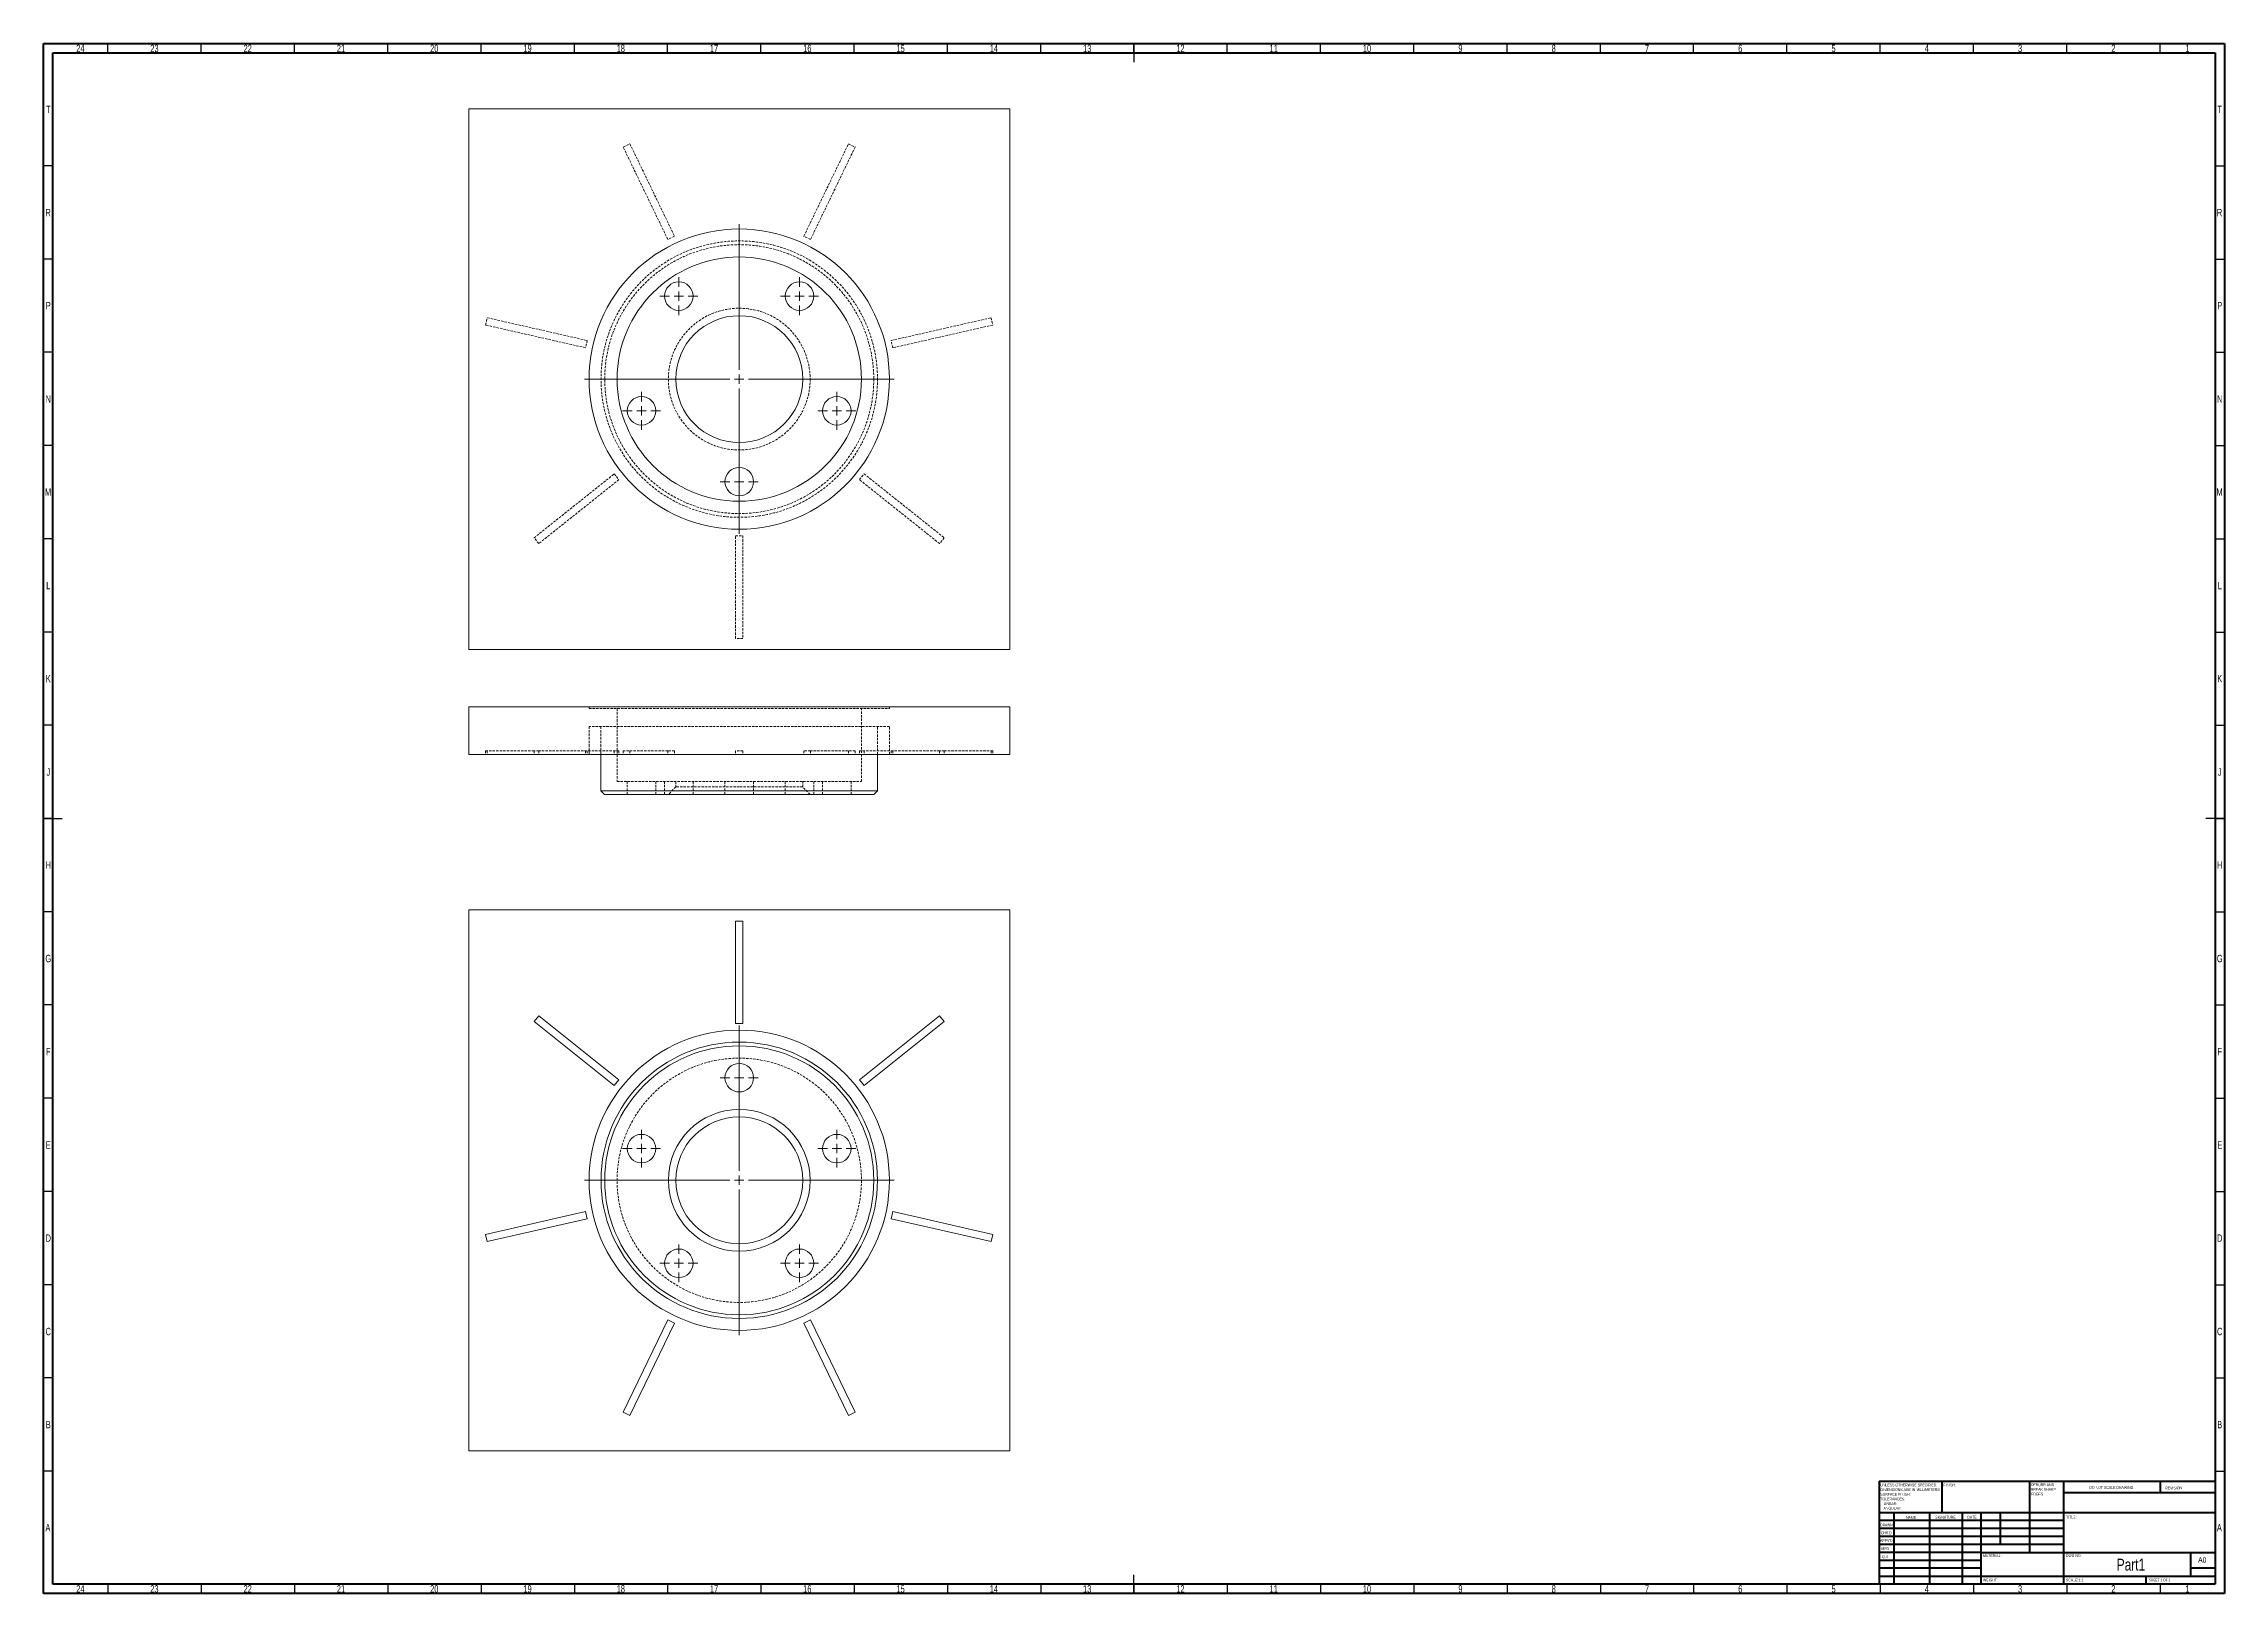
# Model space of a CAD drawing. Header units: millimetres. Extents: x 15 to 1184, y 5 to 836.
import ezdxf

# ---------------------------------------------------------------- set-up
doc = ezdxf.new("R2010")
doc.units = ezdxf.units.MM
doc.linetypes.add('HIDDEN', pattern=[1.905, 1.27, -0.635])
doc.styles.add('SLDTEXTSTYLE0', font='TXT', dxfattribs={"width": 0.75})
doc.styles.add('SLDTEXTSTYLE1', font='TXT', dxfattribs={"width": 0.686449})
doc.styles.add('SLDTEXTSTYLE2', font='TXT', dxfattribs={"width": 0.6875})

# ---------------------------------------------------------------- blocks, each defined once
blk = doc.blocks.new('SW_NOTE_0')
at = {"color": 0, "linetype": 'Continuous', "lineweight": 0, "char_height": 1.5, "attachment_point": 1, "style": 'SLDTEXTSTYLE0'}
for s, insert in [('UNLESS OTHERWISE SPECIFIED:', (0, 1.9)), ('TOLERANCES:', (0, -5.6)), ('DIMENSIONS ARE IN MILLIMETERS', (0, -0.6)), ('SURFACE FINISH:', (0, -3.1)), ('ANGULAR:', (1.7, -10.6)), ('LINEAR:', (1.7, -8.1))]:
    blk.add_mtext(s, dxfattribs=dict(at, insert=insert))
blk = doc.blocks.new('SW_NOTE_1')
at = {"color": 0, "linetype": 'Continuous', "lineweight": 0, "char_height": 1.5, "attachment_point": 1, "style": 'SLDTEXTSTYLE0'}
for s, insert in [('DEBURR AND', (0, 1.9)), ('BREAK SHARP', (0, -0.6)), ('EDGES', (0, -3.1))]:
    blk.add_mtext(s, dxfattribs=dict(at, insert=insert))
blk = doc.blocks.new('SW_CENTERMARKSYMBOL_0')
at = {"color": 0, "linetype": 'Continuous', "lineweight": 0}
for p, q in [((0, 5), (0, 83)), ((-5, 0), (-83, 0)), ((0, 0), (-2.5, 0)), ((0, 0), (0, 2.5)), ((0, 0), (0, -2.5)), ((0, 0), (2.5, 0)), ((5, 0), (83, 0)), ((0, -5), (0, -83))]:
    blk.add_line(p, q, dxfattribs=at)
blk = doc.blocks.new('SW_CENTERMARKSYMBOL_1')
at = {"color": 0, "linetype": 'Continuous', "lineweight": 0}
for p, q in [((-5, 0), (-10.15, 0)), ((0, 0), (-2.5, 0)), ((0, 5), (0, 10.15)), ((0, 0), (0, 2.5)), ((0, 0), (0, -2.5)), ((0, 0), (2.5, 0)), ((5, 0), (10.15, 0)), ((0, -5), (0, -10.15))]:
    blk.add_line(p, q, dxfattribs=at)
blk = doc.blocks.new('SW_CENTERMARKSYMBOL_2')
at = {"color": 0, "linetype": 'Continuous', "lineweight": 0}
for p, q in [((-5, 0), (-10.15, 0)), ((0, 0), (-2.5, 0)), ((0, 5), (0, 10.15)), ((0, 0), (0, 2.5)), ((0, 0), (0, -2.5)), ((0, 0), (2.5, 0)), ((5, 0), (10.15, 0)), ((0, -5), (0, -10.15))]:
    blk.add_line(p, q, dxfattribs=at)
blk = doc.blocks.new('SW_CENTERMARKSYMBOL_3')
at = {"color": 0, "linetype": 'Continuous', "lineweight": 0}
for p, q in [((-5, 0), (-10.15, 0)), ((0, 0), (-2.5, 0)), ((0, 5), (0, 10.15)), ((0, 0), (0, 2.5)), ((0, 0), (0, -2.5)), ((0, 0), (2.5, 0)), ((5, 0), (10.15, 0)), ((0, -5), (0, -10.15))]:
    blk.add_line(p, q, dxfattribs=at)
blk = doc.blocks.new('SW_CENTERMARKSYMBOL_4')
at = {"color": 0, "linetype": 'Continuous', "lineweight": 0}
for p, q in [((-5, 0), (-10.15, 0)), ((0, 0), (-2.5, 0)), ((0, 5), (0, 10.15)), ((0, 0), (0, 2.5)), ((0, 0), (0, -2.5)), ((0, 0), (2.5, 0)), ((5, 0), (10.15, 0)), ((0, -5), (0, -10.15))]:
    blk.add_line(p, q, dxfattribs=at)
blk = doc.blocks.new('SW_CENTERMARKSYMBOL_5')
at = {"color": 0, "linetype": 'Continuous', "lineweight": 0}
for p, q in [((-5, 0), (-10.15, 0)), ((0, 0), (-2.5, 0)), ((0, 5), (0, 10.15)), ((0, 0), (0, 2.5)), ((0, 0), (0, -2.5)), ((0, 0), (2.5, 0)), ((5, 0), (10.15, 0)), ((0, -5), (0, -10.15))]:
    blk.add_line(p, q, dxfattribs=at)
blk = doc.blocks.new('SW_CENTERMARKSYMBOL_6')
at = {"color": 0, "linetype": 'Continuous', "lineweight": 0}
for p, q in [((0, 5), (0, 83)), ((-5, 0), (-83, 0)), ((0, 0), (-2.5, 0)), ((0, 0), (0, 2.5)), ((0, 0), (0, -2.5)), ((0, 0), (2.5, 0)), ((5, 0), (83, 0)), ((0, -5), (0, -83))]:
    blk.add_line(p, q, dxfattribs=at)
blk = doc.blocks.new('SW_CENTERMARKSYMBOL_7')
at = {"color": 0, "linetype": 'Continuous', "lineweight": 0}
for p, q in [((-5, 0), (-10.15, 0)), ((0, 0), (-2.5, 0)), ((0, 5), (0, 10.15)), ((0, 0), (0, 2.5)), ((0, 0), (0, -2.5)), ((0, 0), (2.5, 0)), ((5, 0), (10.15, 0)), ((0, -5), (0, -10.15))]:
    blk.add_line(p, q, dxfattribs=at)
blk = doc.blocks.new('SW_CENTERMARKSYMBOL_8')
at = {"color": 0, "linetype": 'Continuous', "lineweight": 0}
for p, q in [((-5, 0), (-10.15, 0)), ((0, 0), (-2.5, 0)), ((0, 5), (0, 10.15)), ((0, 0), (0, 2.5)), ((0, 0), (0, -2.5)), ((0, 0), (2.5, 0)), ((5, 0), (10.15, 0)), ((0, -5), (0, -10.15))]:
    blk.add_line(p, q, dxfattribs=at)
blk = doc.blocks.new('SW_CENTERMARKSYMBOL_9')
at = {"color": 0, "linetype": 'Continuous', "lineweight": 0}
for p, q in [((-5, 0), (-10.15, 0)), ((0, 0), (-2.5, 0)), ((0, 5), (0, 10.15)), ((0, 0), (0, 2.5)), ((0, 0), (0, -2.5)), ((0, 0), (2.5, 0)), ((5, 0), (10.15, 0)), ((0, -5), (0, -10.15))]:
    blk.add_line(p, q, dxfattribs=at)
blk = doc.blocks.new('SW_CENTERMARKSYMBOL_10')
at = {"color": 0, "linetype": 'Continuous', "lineweight": 0}
for p, q in [((-5, 0), (-10.15, 0)), ((0, 0), (-2.5, 0)), ((0, 5), (0, 10.15)), ((0, 0), (0, 2.5)), ((0, 0), (0, -2.5)), ((0, 0), (2.5, 0)), ((5, 0), (10.15, 0)), ((0, -5), (0, -10.15))]:
    blk.add_line(p, q, dxfattribs=at)
blk = doc.blocks.new('SW_CENTERMARKSYMBOL_11')
at = {"color": 0, "linetype": 'Continuous', "lineweight": 0}
for p, q in [((-5, 0), (-10.15, 0)), ((0, 0), (-2.5, 0)), ((0, 5), (0, 10.15)), ((0, 0), (0, 2.5)), ((0, 0), (0, -2.5)), ((0, 0), (2.5, 0)), ((5, 0), (10.15, 0)), ((0, -5), (0, -10.15))]:
    blk.add_line(p, q, dxfattribs=at)

msp = doc.modelspace()

# ---------------------------------------------------------------- linework, layer by layer
at = {"color": 7, "linetype": 'Continuous', "lineweight": 60}
for p, q in [((15, 5), (15, 836)), ((15, 836), (1184, 836)), ((20, 10), (20, 831)), ((20, 831), (1179, 831)), ((1179, 831), (1179, 10)), ((1184, 836), (1184, 5)), ((1184, 5), (15, 5)), ((1179, 10), (20, 10))]:
    msp.add_line(p, q, dxfattribs=at)
at = {"color": 7, "linetype": 'Continuous', "lineweight": 30}
for p, q in [((49.5, 831), (49.5, 836)), ((99.5, 831), (99.5, 836)), ((149.5, 831), (149.5, 836)), ((199.5, 831), (199.5, 836)), ((249.5, 831), (249.5, 836)), ((299.5, 831), (299.5, 836)), ((349.5, 831), (349.5, 836)), ((399.5, 831), (399.5, 836)), ((449.5, 831), (449.5, 836)), ((499.5, 831), (499.5, 836)), ((549.5, 831), (549.5, 836)), ((599.5, 836), (599.5, 826)), ((599.5, 831), (599.5, 836)), ((649.5, 831), (649.5, 836)), ((699.5, 831), (699.5, 836)), ((749.5, 831), (749.5, 836)), ((799.5, 831), (799.5, 836)), ((849.5, 831), (849.5, 836)), ((899.5, 831), (899.5, 836)), ((949.5, 831), (949.5, 836)), ((999.5, 831), (999.5, 836)), ((1049.5, 831), (1049.5, 836)), ((1099.5, 831), (1099.5, 836)), ((1149.5, 831), (1149.5, 836)), ((20, 770.5), (15, 770.5)), ((1179, 770.5), (1184, 770.5)), ((20, 720.5), (15, 720.5)), ((1179, 720.5), (1184, 720.5)), ((20, 670.5), (15, 670.5)), ((1179, 670.5), (1184, 670.5)), ((20, 620.5), (15, 620.5)), ((1179, 620.5), (1184, 620.5)), ((20, 570.5), (15, 570.5)), ((1179, 570.5), (1184, 570.5)), ((20, 520.5), (15, 520.5)), ((1179, 520.5), (1184, 520.5)), ((20, 470.5), (15, 470.5)), ((1179, 470.5), (1184, 470.5)), ((15, 420.5), (25, 420.5)), ((20, 420.5), (15, 420.5)), ((1184, 420.5), (1174, 420.5)), ((1179, 420.5), (1184, 420.5)), ((20, 370.5), (15, 370.5)), ((1179, 370.5), (1184, 370.5)), ((20, 320.5), (15, 320.5)), ((1179, 320.5), (1184, 320.5)), ((20, 270.5), (15, 270.5)), ((1179, 270.5), (1184, 270.5)), ((20, 220.5), (15, 220.5)), ((1179, 220.5), (1184, 220.5)), ((20, 170.5), (15, 170.5)), ((1179, 170.5), (1184, 170.5)), ((20, 120.5), (15, 120.5)), ((1179, 120.5), (1184, 120.5)), ((20, 70.5), (15, 70.5)), ((1179, 70.5), (1184, 70.5)), ((599.5, 5), (599.5, 15)), ((49.5, 10), (49.5, 5)), ((99.5, 10), (99.5, 5)), ((149.5, 10), (149.5, 5)), ((199.5, 10), (199.5, 5)), ((249.5, 10), (249.5, 5)), ((299.5, 10), (299.5, 5)), ((349.5, 10), (349.5, 5)), ((399.5, 10), (399.5, 5)), ((449.5, 10), (449.5, 5)), ((499.5, 10), (499.5, 5)), ((549.5, 10), (549.5, 5)), ((599.5, 10), (599.5, 5)), ((649.5, 10), (649.5, 5)), ((699.5, 10), (699.5, 5)), ((749.5, 10), (749.5, 5)), ((799.5, 10), (799.5, 5)), ((849.5, 10), (849.5, 5)), ((899.5, 10), (899.5, 5)), ((949.5, 10), (949.5, 5)), ((999.5, 10), (999.5, 5)), ((1049.5, 10), (1049.5, 5)), ((1099.5, 10), (1099.5, 5)), ((1149.5, 10), (1149.5, 5))]:
    msp.add_line(p, q, dxfattribs=at)
at = {"color": 7, "linetype": 'Continuous', "lineweight": 15}
for p, q in [((532.9, 801.1), (242.9, 801.1)), ((242.9, 801.1), (242.9, 511.1)), ((532.9, 511.1), (532.9, 801.1)), ((242.9, 511.1), (532.9, 511.1)), ((242.9, 480.4), (532.9, 480.4)), ((242.9, 480.4), (242.9, 454.8)), ((532.9, 480.4), (532.9, 454.8)), ((532.9, 454.8), (242.9, 454.8)), ((313.7, 454.8), (313.7, 435.4)), ((462, 435.4), (462, 454.8)), ((313.7, 435.4), (315.7, 433.4)), ((313.7, 435.4), (387.9, 435.4)), ((387.9, 433.4), (315.7, 433.4)), ((387.9, 435.4), (462, 435.4)), ((460, 433.4), (387.9, 433.4)), ((460, 433.4), (462, 435.4)), ((532.9, 371.5), (242.9, 371.5)), ((242.9, 371.5), (242.9, 81.5)), ((389.9, 365.5), (385.9, 365.5)), ((385.9, 365.5), (385.9, 310.5)), ((389.9, 310.5), (389.9, 365.5)), ((532.9, 81.5), (532.9, 371.5)), ((280.4, 314.7), (277.9, 311.6)), ((277.9, 311.6), (320.9, 277.3)), ((323.4, 280.4), (280.4, 314.7)), ((385.9, 310.5), (389.9, 310.5)), ((495.3, 314.7), (452.3, 280.4)), ((454.8, 277.3), (497.8, 311.6)), ((497.8, 311.6), (495.3, 314.7)), ((320.9, 277.3), (323.4, 280.4)), ((452.3, 280.4), (454.8, 277.3)), ((305.5, 209.7), (251.9, 197.5)), ((252.8, 193.6), (306.4, 205.8)), ((306.4, 205.8), (305.5, 209.7)), ((470.2, 209.7), (469.3, 205.8)), ((469.3, 205.8), (522.9, 193.6)), ((523.8, 197.5), (470.2, 209.7)), ((251.9, 197.5), (252.8, 193.6)), ((522.9, 193.6), (523.8, 197.5)), ((349.6, 151.7), (325.7, 102.1)), ((329.3, 100.4), (353.2, 149.9)), ((353.2, 149.9), (349.6, 151.7)), ((426.1, 151.7), (422.5, 149.9)), ((422.5, 149.9), (446.4, 100.4)), ((450, 102.1), (426.1, 151.7)), ((325.7, 102.1), (329.3, 100.4)), ((446.4, 100.4), (450, 102.1)), ((242.9, 81.5), (532.9, 81.5))]:
    msp.add_line(p, q, dxfattribs=at)
at = {"color": 7, "linetype": 'HIDDEN', "lineweight": 0}
for p, q in [((325.7, 780.5), (329.3, 782.2)), ((349.6, 731), (325.7, 780.5)), ((329.3, 782.2), (353.2, 732.7)), ((422.5, 732.7), (446.4, 782.2)), ((450, 780.5), (426.1, 731)), ((446.4, 782.2), (450, 780.5)), ((353.2, 732.7), (349.6, 731)), ((426.1, 731), (422.5, 732.7)), ((251.9, 685.1), (252.8, 689)), ((305.5, 672.9), (251.9, 685.1)), ((252.8, 689), (306.4, 676.8)), ((469.3, 676.8), (522.9, 689)), ((523.8, 685.1), (470.2, 672.9)), ((522.9, 689), (523.8, 685.1)), ((306.4, 676.8), (305.5, 672.9)), ((470.2, 672.9), (469.3, 676.8)), ((277.9, 571), (320.9, 605.3)), ((323.4, 602.2), (280.4, 567.9)), ((320.9, 605.3), (323.4, 602.2)), ((452.3, 602.2), (454.8, 605.3)), ((495.3, 567.9), (452.3, 602.2)), ((454.8, 605.3), (497.8, 571)), ((280.4, 567.9), (277.9, 571)), ((385.9, 517.1), (385.9, 572.1)), ((385.9, 572.1), (389.9, 572.1)), ((389.9, 572.1), (389.9, 517.1)), ((497.8, 571), (495.3, 567.9)), ((389.9, 517.1), (385.9, 517.1)), ((307.4, 480.4), (307.4, 479.4)), ((307.4, 479.4), (387.9, 479.4)), ((322.4, 479.4), (322.4, 440.4)), ((387.9, 479.4), (468.4, 479.4)), ((453.4, 440.4), (453.4, 479.4)), ((468.4, 479.4), (468.4, 480.4)), ((468.4, 469.8), (307.4, 469.8)), ((307.4, 469.8), (307.4, 454.8)), ((313.7, 469.8), (313.7, 454.8)), ((462, 454.8), (462, 469.8)), ((468.4, 454.8), (468.4, 469.8)), ((277.9, 456.8), (251.9, 456.8)), ((251.9, 456.8), (251.9, 454.8)), ((252.8, 456.8), (252.8, 454.8)), ((280.4, 456.8), (277.9, 456.8)), ((277.9, 456.8), (277.9, 454.8)), ((323.4, 456.8), (280.4, 456.8)), ((280.4, 456.8), (280.4, 454.8)), ((305.5, 456.8), (305.5, 454.8)), ((306.4, 456.8), (306.4, 454.8)), ((320.9, 456.8), (320.9, 454.8)), ((323.4, 456.8), (323.4, 454.8)), ((349.6, 456.8), (325.7, 456.8)), ((325.7, 456.8), (325.7, 454.8)), ((329.3, 456.8), (329.3, 454.8)), ((349.6, 456.8), (349.6, 454.8)), ((353.2, 456.8), (349.6, 456.8)), ((353.2, 456.8), (353.2, 454.8)), ((389.9, 456.8), (385.9, 456.8)), ((385.9, 456.8), (385.9, 454.8)), ((389.9, 456.8), (389.9, 454.8)), ((426.1, 456.8), (422.5, 456.8)), ((422.5, 456.8), (422.5, 454.8)), ((450, 456.8), (426.1, 456.8)), ((426.1, 456.8), (426.1, 454.8)), ((446.4, 456.8), (446.4, 454.8)), ((450, 456.8), (450, 454.8)), ((495.3, 456.8), (452.3, 456.8)), ((452.3, 456.8), (452.3, 454.8)), ((454.8, 456.8), (454.8, 454.8)), ((469.3, 456.8), (469.3, 454.8)), ((470.2, 456.8), (470.2, 454.8)), ((495.3, 456.8), (495.3, 454.8)), ((497.8, 456.8), (495.3, 456.8)), ((497.8, 456.8), (497.8, 454.8)), ((523.8, 456.8), (497.8, 456.8)), ((522.9, 456.8), (522.9, 454.8)), ((523.8, 456.8), (523.8, 454.8)), ((322.4, 440.4), (387.9, 440.4)), ((327.9, 440.4), (327.9, 433.4)), ((343.2, 433.4), (343.2, 440.4)), ((347.9, 440.4), (347.9, 433.4)), ((353.9, 437.4), (349.9, 433.4)), ((353.9, 440.4), (353.9, 437.4)), ((387.9, 437.4), (353.9, 437.4)), ((363.2, 433.4), (363.2, 440.4)), ((380.2, 440.4), (380.2, 433.4)), ((387.9, 440.4), (453.4, 440.4)), ((421.9, 437.4), (387.9, 437.4)), ((395.5, 433.4), (395.5, 440.4)), ((412.5, 440.4), (412.5, 433.4)), ((421.9, 437.4), (421.9, 440.4)), ((425.9, 433.4), (421.9, 437.4)), ((427.8, 433.4), (427.8, 440.4)), ((432.5, 440.4), (432.5, 433.4)), ((447.8, 433.4), (447.8, 440.4))]:
    msp.add_line(p, q, dxfattribs=at)
at = {"color": 7, "linetype": 'Continuous', "lineweight": 40}
for p, q in [((999, 65.2), (1179, 65.2)), ((999, 65.2), (999, 10)), ((1032.8, 48.2), (1032.8, 65.2)), ((1079.6, 65.2), (1079.6, 27)), ((1097.8, 65.2), (1097.8, 10)), ((1179, 58.9), (1097.8, 58.9)), ((1149.8, 58.9), (1149.8, 65.2)), ((1179, 48.2), (999, 48.2)), ((1006.8, 48.2), (1006.8, 10)), ((1026, 48.2), (1026, 10)), ((1043.4, 48.2), (1043.4, 10)), ((1053.6, 10), (1053.6, 48.2)), ((1064, 31.2), (1064, 48.2)), ((1097.8, 44), (999, 44)), ((1097.8, 39.8), (999, 39.8)), ((1097.8, 35.5), (999, 35.5)), ((1097.8, 31.2), (999, 31.2)), ((1053.6, 27), (999, 27)), ((1053.6, 27), (1179, 27)), ((1166, 14.2), (1166, 27)), ((1053.6, 22.7), (999, 22.7)), ((1053.6, 18.5), (999, 18.5)), ((999, 14.2), (1179, 14.2)), ((1142, 10), (1142, 14.2)), ((1179, 18.5), (1166, 18.5))]:
    msp.add_line(p, q, dxfattribs=at)
at = {"color": 7, "linetype": 'Continuous', "lineweight": 15}
for centre, radius in [((387.9, 656.1), 80.5), ((387.9, 656.1), 65.5), ((355.5, 700.6), 7.65), ((420.2, 700.6), 7.65), ((387.9, 656.1), 34), ((335.5, 639.1), 7.65), ((440.2, 639.1), 7.65), ((387.9, 601.1), 7.65), ((387.9, 226.5), 80.5), ((387.9, 226.5), 74.1), ((387.9, 226.5), 72.1), ((387.9, 281.5), 7.65), ((387.9, 226.5), 38), ((387.9, 226.5), 34), ((335.5, 243.5), 7.65), ((440.2, 243.5), 7.65), ((355.5, 182), 7.65), ((420.2, 182), 7.65)]:
    msp.add_circle(centre, radius, dxfattribs=at)
at = {"color": 7, "linetype": 'HIDDEN', "lineweight": 0}
for centre, radius in [((387.9, 656.1), 74.1), ((387.9, 656.1), 72.1), ((387.9, 656.1), 38), ((387.9, 226.5), 65.5)]:
    msp.add_circle(centre, radius, dxfattribs=at)

# ---------------------------------------------------------------- block references
at = {"color": 7, "linetype": 'Continuous', "lineweight": 0}
for name, p in [('SW_CENTERMARKSYMBOL_6', (387.9, 656.1)), ('SW_CENTERMARKSYMBOL_9', (355.5, 700.6)), ('SW_CENTERMARKSYMBOL_10', (420.2, 700.6)), ('SW_CENTERMARKSYMBOL_8', (335.5, 639.1)), ('SW_CENTERMARKSYMBOL_11', (440.2, 639.1)), ('SW_CENTERMARKSYMBOL_7', (387.9, 601.1)), ('SW_CENTERMARKSYMBOL_0', (387.9, 226.5)), ('SW_CENTERMARKSYMBOL_1', (387.9, 281.5)), ('SW_CENTERMARKSYMBOL_2', (335.5, 243.5)), ('SW_CENTERMARKSYMBOL_5', (440.2, 243.5)), ('SW_CENTERMARKSYMBOL_3', (355.5, 182)), ('SW_CENTERMARKSYMBOL_4', (420.2, 182)), ('SW_NOTE_0', (999.6, 62)), ('SW_NOTE_1', (1080.3, 62.1))]:
    msp.add_blockref(name, p, dxfattribs=at)

# ---------------------------------------------------------------- texts
for s, insert, char_height, attachment_point, style in [('24', (34.7, 835.4), 3.97, 2, 'SLDTEXTSTYLE0'), ('23', (74.4, 835.4), 3.97, 2, 'SLDTEXTSTYLE0'), ('22', (124.4, 835.4), 3.97, 2, 'SLDTEXTSTYLE0'), ('21', (174.4, 835.4), 3.97, 2, 'SLDTEXTSTYLE0'), ('20', (224.4, 835.4), 3.97, 2, 'SLDTEXTSTYLE0'), ('19', (274.4, 835.4), 3.97, 2, 'SLDTEXTSTYLE0'), ('18', (324.4, 835.4), 3.97, 2, 'SLDTEXTSTYLE0'), ('17', (374.4, 835.4), 3.97, 2, 'SLDTEXTSTYLE0'), ('16', (424.4, 835.4), 3.97, 2, 'SLDTEXTSTYLE0'), ('15', (474.4, 835.4), 3.97, 2, 'SLDTEXTSTYLE0'), ('14', (524.4, 835.4), 3.97, 2, 'SLDTEXTSTYLE0'), ('13', (574.4, 835.4), 3.97, 2, 'SLDTEXTSTYLE0'), ('12', (624.4, 835.4), 3.97, 2, 'SLDTEXTSTYLE0'), ('11', (674.4, 835.4), 3.97, 2, 'SLDTEXTSTYLE0'), ('10', (724.4, 835.4), 3.97, 2, 'SLDTEXTSTYLE0'), ('9', (774.5, 835.4), 3.97, 2, 'SLDTEXTSTYLE0'), ('8', (824.5, 835.4), 3.97, 2, 'SLDTEXTSTYLE0'), ('7', (874.5, 835.4), 3.97, 2, 'SLDTEXTSTYLE0'), ('6', (924.5, 835.4), 3.97, 2, 'SLDTEXTSTYLE0'), ('5', (974.5, 835.4), 3.97, 2, 'SLDTEXTSTYLE0'), ('4', (1024.5, 835.4), 3.97, 2, 'SLDTEXTSTYLE0'), ('3', (1074.5, 835.4), 3.97, 2, 'SLDTEXTSTYLE0'), ('2', (1124.5, 835.4), 3.97, 2, 'SLDTEXTSTYLE0'), ('1', (1164.2, 835.4), 3.97, 2, 'SLDTEXTSTYLE0'), ('T', (17.5, 802.7), 3.97, 2, 'SLDTEXTSTYLE0'), ('T', (1181.5, 802.7), 3.97, 2, 'SLDTEXTSTYLE0'), ('R', (17.4, 747.4), 3.97, 2, 'SLDTEXTSTYLE0'), ('R', (1181.4, 747.4), 3.97, 2, 'SLDTEXTSTYLE0'), ('P', (17.5, 697.5), 3.97, 2, 'SLDTEXTSTYLE0'), ('P', (1181.5, 697.5), 3.97, 2, 'SLDTEXTSTYLE0'), ('N', (17.5, 647.4), 3.97, 2, 'SLDTEXTSTYLE0'), ('N', (1181.5, 647.4), 3.97, 2, 'SLDTEXTSTYLE0'), ('M', (17.4, 597.5), 3.97, 2, 'SLDTEXTSTYLE0'), ('M', (1181.4, 597.5), 3.97, 2, 'SLDTEXTSTYLE0'), ('L', (17.5, 547.4), 3.97, 2, 'SLDTEXTSTYLE0'), ('L', (1181.5, 547.4), 3.97, 2, 'SLDTEXTSTYLE0'), ('K', (17.5, 497.5), 3.97, 2, 'SLDTEXTSTYLE0'), ('K', (1181.5, 497.5), 3.97, 2, 'SLDTEXTSTYLE0'), ('J', (17.5, 447.4), 3.97, 2, 'SLDTEXTSTYLE0'), ('J', (1181.5, 447.4), 3.97, 2, 'SLDTEXTSTYLE0'), ('H', (17.5, 397.5), 3.97, 2, 'SLDTEXTSTYLE0'), ('H', (1181.5, 397.5), 3.97, 2, 'SLDTEXTSTYLE0'), ('G', (17.5, 347.4), 3.97, 2, 'SLDTEXTSTYLE0'), ('G', (1181.5, 347.4), 3.97, 2, 'SLDTEXTSTYLE0'), ('F', (17.5, 297.5), 3.97, 2, 'SLDTEXTSTYLE0'), ('F', (1181.5, 297.5), 3.97, 2, 'SLDTEXTSTYLE0'), ('E', (17.5, 247.4), 3.97, 2, 'SLDTEXTSTYLE0'), ('E', (1181.5, 247.4), 3.97, 2, 'SLDTEXTSTYLE0'), ('D', (17.5, 197.5), 3.97, 2, 'SLDTEXTSTYLE0'), ('D', (1181.5, 197.5), 3.97, 2, 'SLDTEXTSTYLE0'), ('C', (17.5, 147.4), 3.97, 2, 'SLDTEXTSTYLE0'), ('C', (1181.5, 147.4), 3.97, 2, 'SLDTEXTSTYLE0'), ('B', (17.5, 97.5), 3.97, 2, 'SLDTEXTSTYLE0'), ('B', (1181.5, 97.5), 3.97, 2, 'SLDTEXTSTYLE0'), ('FINISH:', (1033.4, 63.9), 1.5, 1, 'SLDTEXTSTYLE0'), ('DO NOT SCALE DRAWING', (1111.6, 62.5), 1.5, 1, 'SLDTEXTSTYLE0'), ('REVISION', (1152.3, 62.3), 1.5, 1, 'SLDTEXTSTYLE0'), ('A', (17.3, 42.2), 3.97, 2, 'SLDTEXTSTYLE0'), ('DRAWN', (999.6, 42.4), 1.5, 1, 'SLDTEXTSTYLE1'), ("CHK'D", (999.9, 38.2), 1.5, 1, 'SLDTEXTSTYLE0'), ('NAME', (1013.3, 46.5), 1.5, 1, 'SLDTEXTSTYLE0'), ('SIGNATURE', (1029, 46.6), 1.5, 1, 'SLDTEXTSTYLE0'), ('DATE', (1046.2, 46.6), 1.5, 1, 'SLDTEXTSTYLE0'), ('TITLE:', (1099.1, 46.6), 1.5, 1, 'SLDTEXTSTYLE0'), ('A', (1181.3, 42.2), 3.97, 2, 'SLDTEXTSTYLE0'), ("APPV'D", (999.4, 34.1), 1.5, 1, 'SLDTEXTSTYLE0'), ('MFG', (1000.1, 29.7), 1.5, 1, 'SLDTEXTSTYLE0'), ('Q.A', (1000.5, 25.5), 1.5, 1, 'SLDTEXTSTYLE0'), ('MATERIAL:', (1054.6, 26), 1.5, 1, 'SLDTEXTSTYLE0'), ('DWG NO.', (1099, 26), 1.5, 1, 'SLDTEXTSTYLE0'), ('Part1', (1133.9, 23.6), 6.35, 2, 'SLDTEXTSTYLE0'), ('A0', (1169.9, 24.4), 2.91, 1, 'SLDTEXTSTYLE0'), ('WEIGHT:', (1054.6, 12.9), 1.5, 1, 'SLDTEXTSTYLE0'), ('SCALE:1:1', (1099.1, 12.9), 1.5, 1, 'SLDTEXTSTYLE0'), ('SHEET 1 OF 1', (1143.5, 12.9), 1.5, 1, 'SLDTEXTSTYLE2'), ('24', (34.7, 9.4), 3.97, 2, 'SLDTEXTSTYLE0'), ('23', (74.4, 9.4), 3.97, 2, 'SLDTEXTSTYLE0'), ('22', (124.4, 9.4), 3.97, 2, 'SLDTEXTSTYLE0'), ('21', (174.4, 9.4), 3.97, 2, 'SLDTEXTSTYLE0'), ('20', (224.4, 9.4), 3.97, 2, 'SLDTEXTSTYLE0'), ('19', (274.4, 9.4), 3.97, 2, 'SLDTEXTSTYLE0'), ('18', (324.4, 9.4), 3.97, 2, 'SLDTEXTSTYLE0'), ('17', (374.4, 9.4), 3.97, 2, 'SLDTEXTSTYLE0'), ('16', (424.4, 9.4), 3.97, 2, 'SLDTEXTSTYLE0'), ('15', (474.4, 9.4), 3.97, 2, 'SLDTEXTSTYLE0'), ('14', (524.4, 9.4), 3.97, 2, 'SLDTEXTSTYLE0'), ('13', (574.4, 9.4), 3.97, 2, 'SLDTEXTSTYLE0'), ('12', (624.4, 9.4), 3.97, 2, 'SLDTEXTSTYLE0'), ('11', (674.4, 9.4), 3.97, 2, 'SLDTEXTSTYLE0'), ('10', (724.4, 9.4), 3.97, 2, 'SLDTEXTSTYLE0'), ('9', (774.5, 9.4), 3.97, 2, 'SLDTEXTSTYLE0'), ('8', (824.5, 9.4), 3.97, 2, 'SLDTEXTSTYLE0'), ('7', (874.5, 9.4), 3.97, 2, 'SLDTEXTSTYLE0'), ('6', (924.5, 9.4), 3.97, 2, 'SLDTEXTSTYLE0'), ('5', (974.5, 9.4), 3.97, 2, 'SLDTEXTSTYLE0'), ('4', (1024.5, 9.4), 3.97, 2, 'SLDTEXTSTYLE0'), ('3', (1074.5, 9.4), 3.97, 2, 'SLDTEXTSTYLE0'), ('2', (1124.5, 9.4), 3.97, 2, 'SLDTEXTSTYLE0'), ('1', (1164.2, 9.4), 3.97, 2, 'SLDTEXTSTYLE0')]:
    msp.add_mtext(s, dxfattribs=dict(at, insert=insert, char_height=char_height, attachment_point=attachment_point, style=style))

doc.saveas('drawing.dxf')
